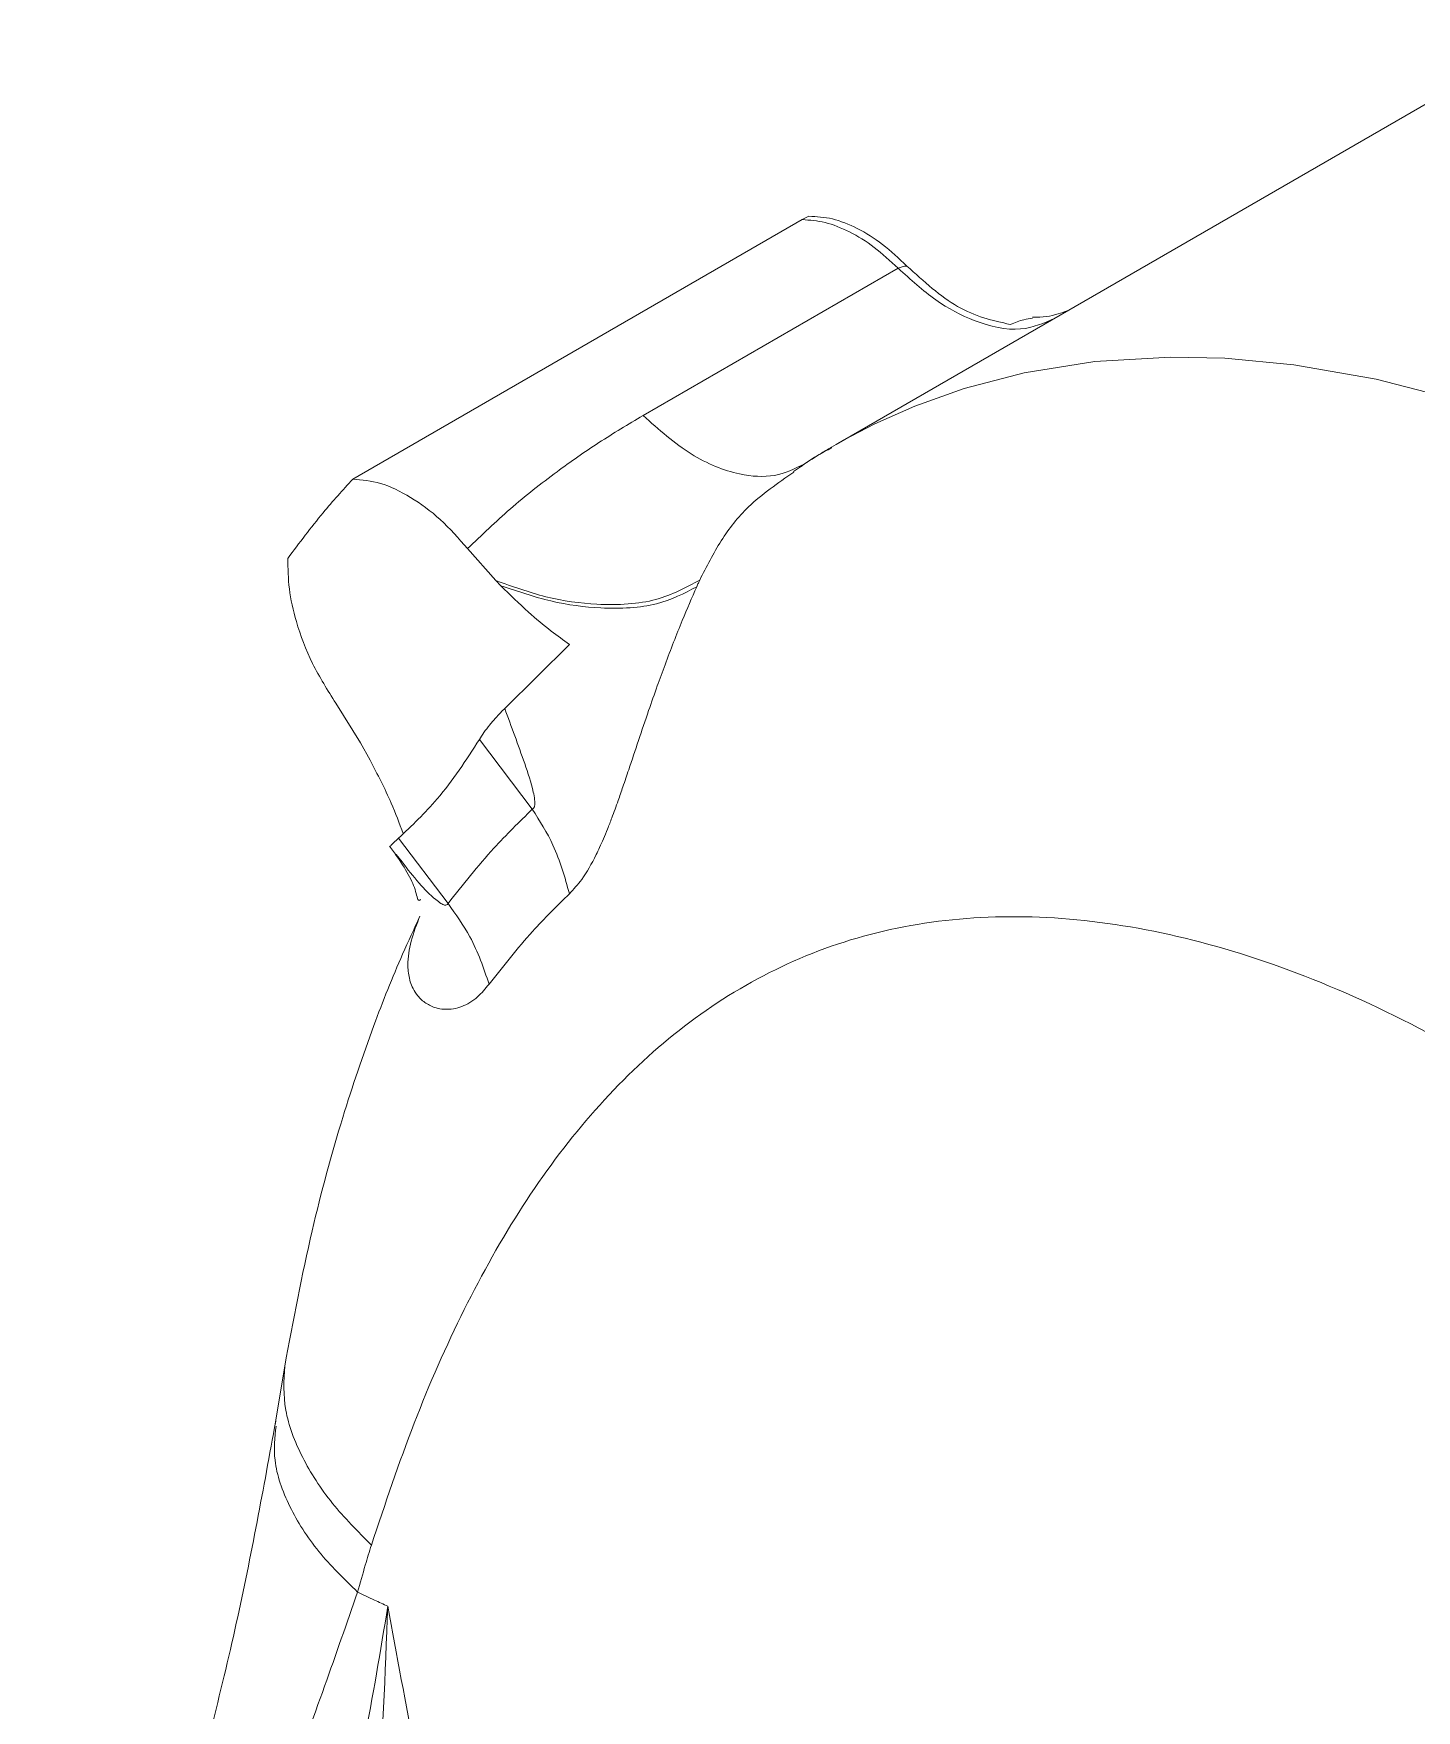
# Model space of a CAD drawing. Header units: millimetres. Extents: x 169 to 14583, y -399 to 10804.
# Drawn here: x 3621.3 to 3686.6, y 9271.6 to 9350.8 of the extents above; entities that cross this region are included whole.
import ezdxf

# ---------------------------------------------------------------- set-up
doc = ezdxf.new("R2010")
doc.units = ezdxf.units.MM
doc.header["$LTSCALE"] = 35

msp = doc.modelspace()

# ---------------------------------------------------------------- linework, layer by layer
at = {"color": 7, "linetype": 'Continuous', "lineweight": 18}
for p, q in [((3692.805, 9350.794), (3659.203, 9331.397)), ((3636.393, 9329.763), (3657.606, 9342.009)), ((3657.606, 9342.009), (3657.923, 9342.173)), ((3650.094, 9332.762), (3662.137, 9339.715)), ((3658.989, 9331.264), (3659.206, 9331.392)), ((3657.553, 9330.355), (3657.698, 9330.467)), ((3657.698, 9330.467), (3657.845, 9330.552)), ((3643.148, 9324.97), (3641.809, 9326.479)), ((3643.383, 9324.731), (3643.148, 9324.97)), ((3643.563, 9318.94), (3646.625, 9321.956)), ((3635.593, 9319.178), (3636.757, 9317.306)), ((3636.757, 9317.306), (3637.207, 9316.486)), ((3644.868, 9314.181), (3642.371, 9317.473)), ((3638.121, 9312.439), (3638.7, 9311.676)), ((3640.888, 9309.726), (3638.552, 9312.806)), ((3638.439, 9312.038), (3638.719, 9311.69)), ((3633.181, 9287.898), (3632.718, 9285.058))]:
    msp.add_line(p, q, dxfattribs=at)
at = {"color": 7, "linetype": 'Continuous', "lineweight": 18, "flags": 128}
msp.add_lwpolyline([(3659.206, 9331.392), (3659.551, 9331.594), (3661.033, 9332.369), (3662.923, 9333.21), (3665.259, 9334.043), (3668.077, 9334.78), (3671.416, 9335.314), (3674.992, 9335.525), (3677.562, 9335.467), (3680.82, 9335.161), (3684.695, 9334.483), (3688.534, 9333.494)], dxfattribs=at)
at = {"color": 7, "linetype": 'Continuous', "lineweight": 18}
for points in [[(3657.606, 9342.009), (3657.963, 9341.984), (3658.677, 9341.935), (3659.84, 9341.468), (3661.016, 9340.751), (3661.764, 9340.06), (3662.137, 9339.715)], [(3643.563, 9318.94), (3643.436, 9318.808), (3643.183, 9318.544), (3642.853, 9318.16), (3642.569, 9317.794), (3642.437, 9317.58), (3642.371, 9317.473)]]:
    msp.add_open_spline(points, degree=3, dxfattribs=at)
for points, knots in [([(3662.553, 9339.82), (3662.172, 9340.178), (3661.41, 9340.894), (3660.207, 9341.634), (3659.017, 9342.112), (3658.288, 9342.153), (3657.923, 9342.173)], [0, 0, 0, 0, 0.250005, 0.500005, 0.750001, 1, 1, 1, 1]), ([(3662.137, 9339.715), (3662.197, 9339.742), (3662.327, 9339.802), (3662.474, 9339.814), (3662.553, 9339.82)], [0, 0, 0, 0, 0.4650022, 1, 1, 1, 1]), ([(3669.55, 9337.36), (3669.028, 9337.131), (3667.923, 9336.646), (3665.9, 9337.084), (3663.897, 9338.121), (3662.724, 9339.183), (3662.137, 9339.715)], [0, 0, 0, 0, 0.258022, 0.546266, 0.773133, 1, 1, 1, 1]), ([(3662.553, 9339.82), (3663.348, 9339.095), (3664.976, 9337.611), (3666.599, 9337.248), (3667.429, 9337.062)], [0, 0, 0, 0, 0.488444, 1, 1, 1, 1]), ([(3668.482, 9337.353), (3668.349, 9337.338), (3668.039, 9337.301), (3667.65, 9337.149), (3667.429, 9337.062)], [0, 0, 0, 0, 0.429639, 1, 1, 1, 1]), ([(3670.118, 9337.698), (3670.053, 9337.677), (3669.746, 9337.578), (3669.13, 9337.382), (3668.593, 9337.406), (3668.48, 9337.411)], [0, 0, 0, 0, 0.174716, 0.825679, 1, 1, 1, 1]), ([(3641.809, 9326.479), (3642.473, 9327.116), (3643.813, 9328.402), (3645.9, 9330.04), (3647.991, 9331.505), (3649.393, 9332.343), (3650.094, 9332.762)], [0, 0, 0, 0, 0.267075, 0.538945, 0.76927, 1, 1, 1, 1]), ([(3650.094, 9332.762), (3650.846, 9332.1), (3652.349, 9330.776), (3654.52, 9329.93), (3656.355, 9329.81), (3657.25, 9330.248), (3657.698, 9330.467)], [0, 0, 0, 0, 0.279788, 0.559577, 0.779788, 1, 1, 1, 1]), ([(3659.001, 9331.237), (3658.776, 9331.122), (3658.15, 9330.802), (3657.569, 9330.384), (3657.198, 9330.117)], [0, 0, 0, 0, 0.360783, 1, 1, 1, 1]), ([(3657.698, 9330.467), (3657.947, 9330.63), (3658.371, 9330.907), (3658.808, 9331.159), (3658.989, 9331.264)], [0, 0, 0, 0, 0.585465, 1, 1, 1, 1]), ([(3652.768, 9324.995), (3653.089, 9325.629), (3653.726, 9326.887), (3655.106, 9328.641), (3656.459, 9329.574), (3657.214, 9330.095)], [0, 0, 0, 0, 0.309932, 0.614958, 1, 1, 1, 1]), ([(3633.325, 9326.014), (3633.872, 9326.748), (3634.848, 9328.059), (3635.921, 9329.242), (3636.393, 9329.763)], [0, 0, 0, 0, 0.559992, 1, 1, 1, 1]), ([(3641.809, 9326.479), (3641.388, 9326.959), (3640.539, 9327.926), (3639.12, 9328.949), (3637.693, 9329.652), (3636.824, 9329.726), (3636.393, 9329.763)], [0, 0, 0, 0, 0.24791, 0.499762, 0.751788, 1, 1, 1, 1]), ([(3635.593, 9319.178), (3635.205, 9319.795), (3634.428, 9321.029), (3633.727, 9322.905), (3633.346, 9324.599), (3633.332, 9325.542), (3633.325, 9326.014)], [0, 0, 0, 0, 0.279854, 0.559707, 0.779854, 1, 1, 1, 1]), ([(3652.768, 9324.995), (3652.125, 9324.642), (3650.812, 9323.923), (3648.176, 9323.753), (3645.539, 9324.114), (3643.933, 9324.689), (3643.148, 9324.97)], [0, 0, 0, 0, 0.274639, 0.561315, 0.78536, 1, 1, 1, 1]), ([(3646.625, 9321.956), (3646.336, 9322.159), (3645.682, 9322.62), (3644.593, 9323.544), (3643.814, 9324.308), (3643.383, 9324.731)], [0, 0, 0, 0, 0.2602831, 0.5901343, 1, 1, 1, 1]), ([(3652.626, 9324.675), (3652.034, 9324.368), (3650.814, 9323.737), (3648.332, 9323.589), (3645.773, 9323.922), (3644.173, 9324.464), (3643.383, 9324.731)], [0, 0, 0, 0, 0.2679, 0.552441, 0.779053, 1, 1, 1, 1]), ([(3646.617, 9310.19), (3646.814, 9310.401), (3647.269, 9310.888), (3647.727, 9311.702), (3648.054, 9312.387), (3648.232, 9312.789), (3648.423, 9313.254), (3648.655, 9313.854), (3648.897, 9314.519), (3649.161, 9315.281), (3649.63, 9316.671), (3650.163, 9318.284), (3650.747, 9319.947), (3651.273, 9321.388), (3651.91, 9323.029), (3652.401, 9324.158), (3652.626, 9324.675)], [0, 0, 0, 0, 0.079819, 0.184087, 0.210661, 0.24074, 0.27411, 0.310597, 0.364889, 0.40653, 0.45723, 0.626398, 0.69604, 0.75661, 0.888771, 1, 1, 1, 1]), ([(3652.626, 9324.675), (3652.653, 9324.735), (3652.701, 9324.844), (3652.747, 9324.948), (3652.768, 9324.995)], [0, 0, 0, 0, 0.55898, 1, 1, 1, 1]), ([(3644.868, 9314.181), (3644.883, 9314.188), (3644.912, 9314.201), (3644.946, 9314.241), (3644.972, 9314.298), (3644.995, 9314.418), (3644.98, 9314.654), (3644.861, 9315.316), (3644.361, 9316.776), (3643.881, 9318.077), (3643.563, 9318.94)], [0, 0, 0, 0, 0.0159776, 0.0315915, 0.0476085, 0.0662421, 0.1180997, 0.1937133, 0.4654261, 1, 1, 1, 1]), ([(3642.371, 9317.473), (3641.739, 9316.496), (3640.608, 9314.751), (3639.18, 9313.4), (3638.552, 9312.806)], [0, 0, 0, 0, 0.559864, 1, 1, 1, 1]), ([(3637.207, 9316.486), (3637.56, 9315.817), (3638.158, 9314.682), (3638.593, 9313.511), (3638.772, 9313.03)], [0, 0, 0, 0, 0.5892979, 1, 1, 1, 1]), ([(3640.888, 9309.726), (3641.594, 9310.617), (3642.848, 9312.202), (3644.254, 9313.579), (3644.868, 9314.181)], [0, 0, 0, 0, 0.562902, 1, 1, 1, 1]), ([(3646.617, 9310.19), (3646.402, 9310.966), (3646.017, 9312.352), (3645.219, 9313.622), (3644.868, 9314.181)], [0, 0, 0, 0, 0.559961, 1, 1, 1, 1]), ([(3638.552, 9312.806), (3638.426, 9312.691), (3638.217, 9312.5), (3638.149, 9312.406), (3638.158, 9312.393), (3638.158, 9312.393)], [0, 0, 0, 0, 0.590302, 0.980854, 1, 1, 1, 1]), ([(3638.411, 9312.048), (3638.632, 9311.717), (3639.091, 9311.029), (3639.4, 9310.264), (3639.459, 9309.787), (3639.585, 9309.909), (3639.599, 9309.922)], [0, 0, 0, 0, 0.300467, 0.623737, 0.959044, 1, 1, 1, 1]), ([(3638.719, 9311.69), (3638.981, 9311.35), (3639.481, 9310.7), (3640.116, 9310.05), (3640.53, 9309.74), (3640.709, 9309.646), (3640.827, 9309.647), (3640.868, 9309.699), (3640.888, 9309.726)], [0, 0, 0, 0, 0.384225, 0.734215, 0.838794, 0.912311, 0.956028, 1, 1, 1, 1]), ([(3642.825, 9305.912), (3643.494, 9306.765), (3644.688, 9308.288), (3646.028, 9309.609), (3646.617, 9310.19)], [0, 0, 0, 0, 0.560253, 1, 1, 1, 1]), ([(3642.825, 9305.912), (3642.57, 9306.674), (3642.125, 9308.003), (3641.258, 9309.21), (3640.888, 9309.726)], [0, 0, 0, 0, 0.573148, 1, 1, 1, 1]), ([(3639.565, 9309.127), (3639.288, 9308.534), (3638.499, 9306.845), (3637.26, 9303.717), (3635.798, 9299.391), (3634.339, 9294.057), (3633.583, 9290.035), (3633.178, 9287.885)], [0, 0, 0, 0, 0.091164, 0.259813, 0.468609, 0.715893, 1, 1, 1, 1]), ([(3637.271, 9279.439), (3637.921, 9281.384), (3639.215, 9285.257), (3641.585, 9290.616), (3644.327, 9295.517), (3647.53, 9299.83), (3651.216, 9303.469), (3655.411, 9306.321), (3660.118, 9308.266), (3665.305, 9309.193), (3670.885, 9309.093), (3676.766, 9307.967), (3682.85, 9305.833), (3689.037, 9302.726), (3695.225, 9298.699), (3701.311, 9293.817), (3707.195, 9288.161), (3712.778, 9281.826), (3717.97, 9274.915), (3722.684, 9267.542), (3726.842, 9259.831), (3730.376, 9251.908), (3733.226, 9243.903), (3735.348, 9235.951), (3736.776, 9228.158), (3737.555, 9220.595), (3737.743, 9213.3), (3737.387, 9206.297), (3736.594, 9199.545), (3735.747, 9195.275), (3735.321, 9193.132)], [0, 0, 0, 0, 0.036425, 0.072551, 0.108442, 0.144172, 0.179805, 0.215392, 0.250964, 0.286534, 0.322104, 0.357674, 0.393244, 0.428814, 0.464384, 0.499954, 0.535524, 0.571094, 0.606664, 0.642234, 0.677804, 0.713374, 0.748945, 0.784518, 0.82011, 0.855752, 0.891497, 0.927408, 0.963555, 1, 1, 1, 1]), ([(3639.515, 9309.024), (3639.36, 9308.606), (3639.122, 9307.964), (3639.003, 9307.219), (3638.987, 9306.745), (3639.028, 9306.35), (3639.105, 9306.02), (3639.243, 9305.68), (3639.476, 9305.323), (3639.838, 9304.998), (3640.263, 9304.8), (3640.708, 9304.722), (3641.116, 9304.735), (3641.659, 9304.886), (3642.239, 9305.216), (3642.65, 9305.703), (3642.825, 9305.912)], [0, 0, 0, 0, 0.110118, 0.169204, 0.23255, 0.275243, 0.322182, 0.373576, 0.439923, 0.526335, 0.616941, 0.674581, 0.747241, 0.80625, 0.91734, 1, 1, 1, 1]), ([(3637.271, 9279.439), (3636.628, 9280.09), (3635.295, 9281.438), (3633.916, 9283.62), (3633.069, 9285.859), (3633.142, 9287.208), (3633.179, 9287.888)], [0, 0, 0, 0, 0.231228, 0.478758, 0.737425, 1, 1, 1, 1]), ([(3632.754, 9285.29), (3632.179, 9282.127), (3631.013, 9275.708), (3628.429, 9265.791), (3625.53, 9255.6), (3622.722, 9248.839), (3621.324, 9245.473)], [0, 0, 0, 0, 0.2474738, 0.5021645, 0.7521946, 1, 1, 1, 1]), ([(3632.772, 9285.05), (3632.717, 9284.524), (3632.592, 9283.338), (3633.314, 9281.295), (3634.643, 9279.157), (3635.976, 9277.85), (3636.62, 9277.219)], [0, 0, 0, 0, 0.218285, 0.492021, 0.754635, 1, 1, 1, 1]), ([(3636.62, 9277.219), (3636.74, 9277.646), (3636.949, 9278.393), (3637.175, 9279.125), (3637.271, 9279.439)], [0, 0, 0, 0, 0.571347, 1, 1, 1, 1]), ([(3623.556, 9241.4), (3624.642, 9243.819), (3626.811, 9248.655), (3629.417, 9255.897), (3631.406, 9262.526), (3633.361, 9268.067), (3635.086, 9272.817), (3636.11, 9275.756), (3636.62, 9277.219)], [0, 0, 0, 0, 0.187616, 0.375128, 0.562509, 0.709377, 0.85531, 1, 1, 1, 1]), ([(3636.62, 9277.219), (3636.886, 9277.095), (3637.361, 9276.875), (3637.836, 9276.651), (3638.044, 9276.553)], [0, 0, 0, 0, 0.560285, 1, 1, 1, 1]), ([(3638.044, 9276.553), (3637.699, 9274.433), (3637.007, 9270.194), (3635.341, 9263.561), (3633.098, 9256.377), (3630.194, 9248.635), (3627.652, 9243.126), (3626.38, 9240.371)], [0, 0, 0, 0, 0.186526, 0.373115, 0.559774, 0.779836, 1, 1, 1, 1]), ([(3638.044, 9276.553), (3637.923, 9273.36), (3637.681, 9267.002), (3636.428, 9257.201), (3634.604, 9247.428), (3632.791, 9240.97), (3631.894, 9237.778)], [0, 0, 0, 0, 0.254987, 0.507792, 0.756722, 1, 1, 1, 1]), ([(3643.114, 9236.633), (3643.098, 9237.786), (3643.065, 9240.176), (3642.841, 9244.083), (3642.463, 9248.499), (3641.919, 9253.213), (3641.224, 9258.229), (3640.366, 9263.663), (3639.292, 9269.846), (3638.473, 9274.251), (3638.044, 9276.553)], [0, 0, 0, 0, 0.091346, 0.189456, 0.302537, 0.428553, 0.544551, 0.676821, 0.831125, 1, 1, 1, 1])]:
    msp.add_open_spline(points, degree=3, knots=knots, dxfattribs=at)

doc.saveas('drawing.dxf')
